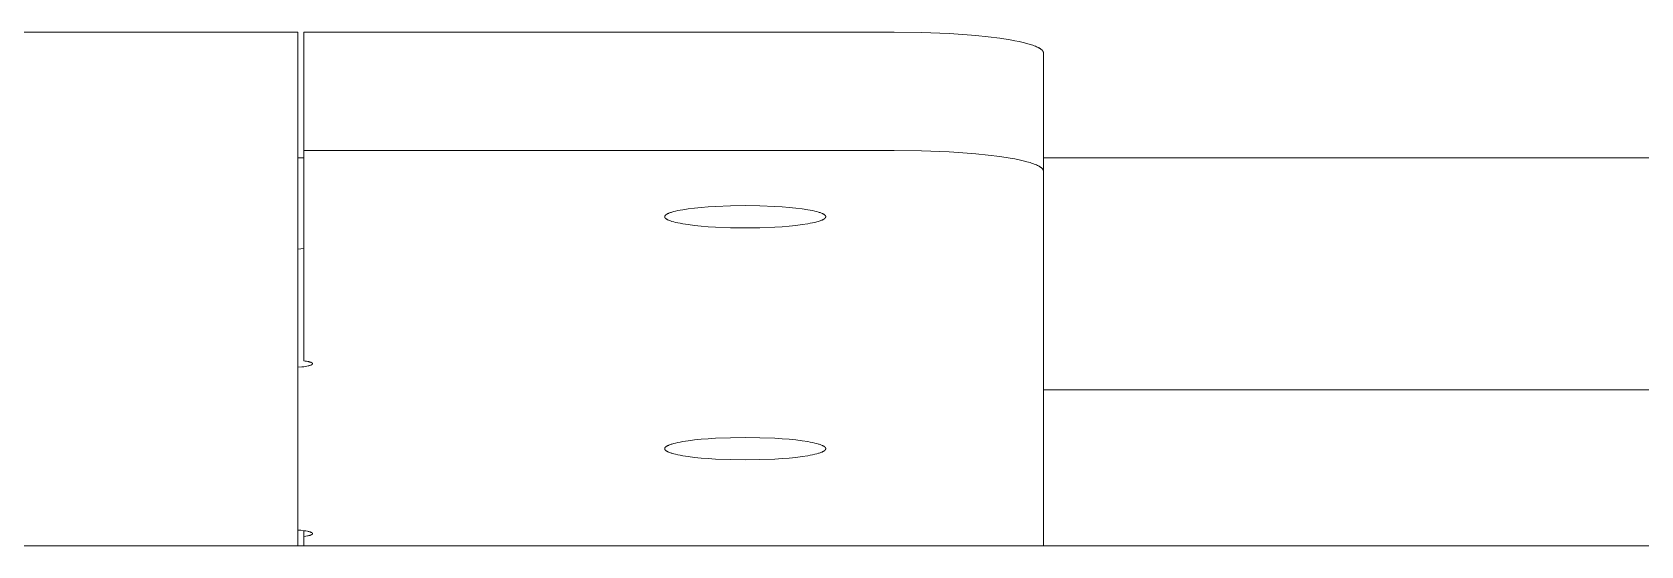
# Model space of a CAD drawing. Header units: inches. Extents: x -6 to 177, y -6 to 113.
# Drawn here: x 3.328 to 5.452, y 108.861 to 109.538 of the extents above; entities that cross this region are included whole.
import ezdxf

# ---------------------------------------------------------------- set-up
doc = ezdxf.new("R2010")
doc.units = ezdxf.units.IN
doc.layers.add('ZANO_R', color=7, linetype='Continuous', lineweight=0)

msp = doc.modelspace()

# ---------------------------------------------------------------- linework, layer by layer
at = {"layer": 'ZANO_R'}
for p, q in [((3.67891, 109.53807), (3.28517, 109.53807)), ((3.67891, 109.53807), (3.67891, 109.03116)), ((3.68678, 109.53807), (4.46638, 109.53807)), ((3.68678, 109.53807), (3.68678, 109.38209)), ((4.46638, 109.53807), (4.5022, 109.53761)), ((4.5022, 109.53761), (4.53885, 109.53615)), ((4.53885, 109.53615), (4.5568, 109.53501)), ((4.5568, 109.53501), (4.57411, 109.53361)), ((4.57411, 109.53361), (4.59047, 109.53196)), ((4.59047, 109.53196), (4.60559, 109.53007)), ((4.60559, 109.53007), (4.61922, 109.52797)), ((4.61922, 109.52797), (4.62541, 109.52685)), ((4.62541, 109.52685), (4.63116, 109.5257)), ((4.63116, 109.5257), (4.63645, 109.52451)), ((4.63645, 109.52451), (4.64126, 109.5233)), ((4.64126, 109.5233), (4.64559, 109.52206)), ((4.64559, 109.52206), (4.64757, 109.52143)), ((4.64757, 109.52143), (4.64943, 109.52081)), ((4.64943, 109.52081), (4.65117, 109.52017)), ((4.65117, 109.52017), (4.65278, 109.51954)), ((4.65278, 109.51954), (4.65428, 109.5189)), ((4.65428, 109.5189), (4.65565, 109.51827)), ((4.65565, 109.51827), (4.65629, 109.51795)), ((4.65629, 109.51795), (4.65691, 109.51763)), ((4.65691, 109.51763), (4.65749, 109.51731)), ((4.65749, 109.51731), (4.65804, 109.51699)), ((4.65804, 109.51699), (4.65857, 109.51668)), ((4.65857, 109.51668), (4.65906, 109.51636)), ((4.65906, 109.51636), (4.65953, 109.51604)), ((4.65953, 109.51604), (4.65996, 109.51572)), ((4.65996, 109.51572), (4.66037, 109.51541)), ((4.66037, 109.51541), (4.66057, 109.51525)), ((4.66057, 109.51525), (4.66075, 109.51509)), ((4.66075, 109.51509), (4.66093, 109.51493)), ((4.66093, 109.51493), (4.66111, 109.51477)), ((4.66111, 109.51477), (4.66127, 109.51462)), ((4.66127, 109.51462), (4.66143, 109.51446)), ((4.66143, 109.51446), (4.66158, 109.5143)), ((4.66158, 109.5143), (4.66173, 109.51414)), ((4.66173, 109.51414), (4.66186, 109.51399)), ((4.66186, 109.51399), (4.662, 109.51383)), ((4.662, 109.51383), (4.66212, 109.51367)), ((4.66212, 109.51367), (4.66224, 109.51352)), ((4.66224, 109.51352), (4.66235, 109.51336)), ((4.66235, 109.51336), (4.66245, 109.51321)), ((4.66245, 109.51321), (4.66255, 109.51305)), ((4.66255, 109.51305), (4.66264, 109.5129)), ((4.66264, 109.5129), (4.66273, 109.51274)), ((4.66273, 109.51274), (4.66281, 109.51259)), ((4.66281, 109.51259), (4.66288, 109.51243)), ((4.66288, 109.51243), (4.66294, 109.51228)), ((4.66294, 109.51228), (4.663, 109.51212)), ((4.663, 109.51212), (4.66305, 109.51197)), ((4.66305, 109.51197), (4.6631, 109.51182)), ((4.6631, 109.51182), (4.66314, 109.51166)), ((4.66314, 109.51166), (4.66317, 109.51151)), ((4.66317, 109.51151), (4.6632, 109.51136)), ((4.6632, 109.51136), (4.66322, 109.51121)), ((4.66322, 109.51121), (4.66324, 109.51105)), ((4.66324, 109.51105), (4.66325, 109.5109)), ((4.66325, 109.5109), (4.66325, 109.51075)), ((4.66325, 109.51075), (4.66325, 109.35539)), ((3.68678, 109.37229), (3.67891, 109.37229)), ((3.68678, 109.10467), (3.68678, 109.38209)), ((3.68678, 109.38209), (4.46638, 109.38209)), ((4.46638, 109.38209), (4.5022, 109.38164)), ((4.5022, 109.38164), (4.53885, 109.38018)), ((4.53885, 109.38018), (4.5568, 109.37904)), ((4.5568, 109.37904), (4.57411, 109.37764)), ((4.57411, 109.37764), (4.59047, 109.37598)), ((4.59047, 109.37598), (4.60559, 109.37409)), ((4.60559, 109.37409), (4.61922, 109.372)), ((4.61922, 109.372), (4.62541, 109.37088)), ((4.62541, 109.37088), (4.63116, 109.36973)), ((4.63116, 109.36973), (4.63645, 109.36854)), ((4.63645, 109.36854), (4.64126, 109.36732)), ((4.64126, 109.36732), (4.64559, 109.36609)), ((4.64559, 109.36609), (4.64757, 109.36546)), ((13.08566, 109.37229), (4.66325, 109.37229)), ((4.64757, 109.36546), (4.64943, 109.36483)), ((4.64943, 109.36483), (4.65117, 109.3642)), ((4.65117, 109.3642), (4.65278, 109.36357)), ((4.65278, 109.36357), (4.65428, 109.36293)), ((4.65428, 109.36293), (4.65565, 109.3623)), ((4.65565, 109.3623), (4.65629, 109.36198)), ((4.65629, 109.36198), (4.65691, 109.36166)), ((4.65691, 109.36166), (4.65749, 109.36134)), ((4.65749, 109.36134), (4.65804, 109.36102)), ((4.65804, 109.36102), (4.65857, 109.3607)), ((4.65857, 109.3607), (4.65906, 109.36038)), ((4.65906, 109.36038), (4.65953, 109.36007)), ((4.65953, 109.36007), (4.65996, 109.35975)), ((4.65996, 109.35975), (4.66037, 109.35943)), ((4.66037, 109.35943), (4.66057, 109.35928)), ((4.66057, 109.35928), (4.66075, 109.35912)), ((4.66075, 109.35912), (4.66093, 109.35896)), ((4.66093, 109.35896), (4.66111, 109.3588)), ((4.66111, 109.3588), (4.66127, 109.35864)), ((4.66127, 109.35864), (4.66143, 109.35849)), ((4.66143, 109.35849), (4.66158, 109.35833)), ((4.66158, 109.35833), (4.66173, 109.35817)), ((4.66173, 109.35817), (4.66186, 109.35802)), ((4.66186, 109.35802), (4.662, 109.35786)), ((4.662, 109.35786), (4.66212, 109.3577)), ((4.66212, 109.3577), (4.66224, 109.35755)), ((4.66224, 109.35755), (4.66235, 109.35739)), ((4.66235, 109.35739), (4.66245, 109.35723)), ((4.66245, 109.35723), (4.66255, 109.35708)), ((4.66255, 109.35708), (4.66264, 109.35692)), ((4.66264, 109.35692), (4.66273, 109.35677)), ((4.66273, 109.35677), (4.66281, 109.35661)), ((4.66281, 109.35661), (4.66288, 109.35646)), ((4.66288, 109.35646), (4.66294, 109.35631)), ((4.66294, 109.35631), (4.663, 109.35615)), ((4.663, 109.35615), (4.66305, 109.356)), ((4.66305, 109.356), (4.6631, 109.35584)), ((4.6631, 109.35584), (4.66314, 109.35569)), ((4.66314, 109.35569), (4.66317, 109.35554)), ((4.66317, 109.35554), (4.6632, 109.35539)), ((4.6632, 109.35539), (4.66322, 109.35523)), ((4.66322, 109.35523), (4.66324, 109.35508)), ((4.66324, 109.35508), (4.66325, 109.35493)), ((4.66325, 109.35493), (4.66325, 109.35478)), ((4.66325, 109.35478), (4.66325, 108.8607)), ((4.17768, 109.30212), (4.17508, 109.30147)), ((4.18053, 109.30276), (4.17768, 109.30212)), ((4.18364, 109.30339), (4.18053, 109.30276)), ((4.18698, 109.30399), (4.18364, 109.30339)), ((4.19434, 109.30512), (4.18698, 109.30399)), ((4.20251, 109.30614), (4.19434, 109.30512)), ((4.21134, 109.30704), (4.20251, 109.30614)), ((4.22069, 109.30779), (4.21134, 109.30704)), ((4.23038, 109.30841), (4.22069, 109.30779)), ((4.25017, 109.30919), (4.23038, 109.30841)), ((4.26951, 109.30944), (4.25017, 109.30919)), ((4.28886, 109.30919), (4.26951, 109.30944)), ((4.30864, 109.30841), (4.28886, 109.30919)), ((4.31834, 109.30779), (4.30864, 109.30841)), ((4.32769, 109.30704), (4.31834, 109.30779)), ((4.33652, 109.30614), (4.32769, 109.30704)), ((4.34468, 109.30512), (4.33652, 109.30614)), ((4.35205, 109.30399), (4.34468, 109.30512)), ((4.35539, 109.30339), (4.35205, 109.30399)), ((4.35849, 109.30276), (4.35539, 109.30339)), ((4.36135, 109.30212), (4.35849, 109.30276)), ((4.36395, 109.30147), (4.36135, 109.30212)), ((4.16321, 109.29486), (4.1632, 109.29477)), ((4.1632, 109.29477), (4.1632, 109.29469)), ((4.1632, 109.29469), (4.1632, 109.29461)), ((4.1632, 109.29461), (4.16321, 109.29453)), ((4.16322, 109.29494), (4.16321, 109.29486)), ((4.16321, 109.29453), (4.16322, 109.29445)), ((4.16323, 109.29502), (4.16322, 109.29494)), ((4.16322, 109.29445), (4.16323, 109.29436)), ((4.16324, 109.2951), (4.16323, 109.29502)), ((4.16323, 109.29436), (4.16324, 109.29428)), ((4.16326, 109.29518), (4.16324, 109.2951)), ((4.16324, 109.29428), (4.16326, 109.2942)), ((4.16328, 109.29527), (4.16326, 109.29518)), ((4.16326, 109.2942), (4.16328, 109.29412)), ((4.16331, 109.29535), (4.16328, 109.29527)), ((4.16328, 109.29412), (4.16331, 109.29403)), ((4.16334, 109.29543), (4.16331, 109.29535)), ((4.16331, 109.29403), (4.16334, 109.29395)), ((4.16337, 109.29552), (4.16334, 109.29543)), ((4.16334, 109.29395), (4.16337, 109.29387)), ((4.1634, 109.2956), (4.16337, 109.29552)), ((4.16337, 109.29387), (4.1634, 109.29379)), ((4.16344, 109.29568), (4.1634, 109.2956)), ((4.1634, 109.29379), (4.16344, 109.2937)), ((4.16349, 109.29577), (4.16344, 109.29568)), ((4.16344, 109.2937), (4.16349, 109.29362)), ((4.16353, 109.29585), (4.16349, 109.29577)), ((4.16349, 109.29362), (4.16353, 109.29353)), ((4.16358, 109.29593), (4.16353, 109.29585)), ((4.16353, 109.29353), (4.16358, 109.29345)), ((4.16363, 109.29602), (4.16358, 109.29593)), ((4.16358, 109.29345), (4.16363, 109.29337)), ((4.16369, 109.2961), (4.16363, 109.29602)), ((4.16363, 109.29337), (4.16369, 109.29328)), ((4.16375, 109.29619), (4.16369, 109.2961)), ((4.16369, 109.29328), (4.16375, 109.2932)), ((4.16381, 109.29627), (4.16375, 109.29619)), ((4.16375, 109.2932), (4.16381, 109.29311)), ((4.16388, 109.29635), (4.16381, 109.29627)), ((4.16381, 109.29311), (4.16388, 109.29303)), ((4.16395, 109.29644), (4.16388, 109.29635)), ((4.16388, 109.29303), (4.16395, 109.29295)), ((4.16403, 109.29652), (4.16395, 109.29644)), ((4.16395, 109.29295), (4.16403, 109.29286)), ((4.1641, 109.29661), (4.16403, 109.29652)), ((4.16403, 109.29286), (4.1641, 109.29278)), ((4.16419, 109.29669), (4.1641, 109.29661)), ((4.1641, 109.29278), (4.16419, 109.29269)), ((4.16427, 109.29678), (4.16419, 109.29669)), ((4.16419, 109.29269), (4.16427, 109.29261)), ((4.16436, 109.29686), (4.16427, 109.29678)), ((4.16427, 109.29261), (4.16436, 109.29252)), ((4.16445, 109.29695), (4.16436, 109.29686)), ((4.16436, 109.29252), (4.16445, 109.29244)), ((4.16455, 109.29703), (4.16445, 109.29695)), ((4.16445, 109.29244), (4.16455, 109.29235)), ((4.16465, 109.29712), (4.16455, 109.29703)), ((4.16455, 109.29235), (4.16465, 109.29226)), ((4.16476, 109.2972), (4.16465, 109.29712)), ((4.16465, 109.29226), (4.16476, 109.29218)), ((4.16498, 109.29738), (4.16476, 109.2972)), ((4.16476, 109.29218), (4.16498, 109.29201)), ((4.16521, 109.29755), (4.16498, 109.29738)), ((4.16498, 109.29201), (4.16521, 109.29184)), ((4.16547, 109.29772), (4.16521, 109.29755)), ((4.16521, 109.29184), (4.16547, 109.29167)), ((4.16573, 109.29789), (4.16547, 109.29772)), ((4.16547, 109.29167), (4.16573, 109.29149)), ((4.16602, 109.29806), (4.16573, 109.29789)), ((4.16573, 109.29149), (4.16602, 109.29132)), ((4.16631, 109.29823), (4.16602, 109.29806)), ((4.16602, 109.29132), (4.16631, 109.29115)), ((4.16663, 109.29841), (4.16631, 109.29823)), ((4.16631, 109.29115), (4.16663, 109.29098)), ((4.16696, 109.29858), (4.16663, 109.29841)), ((4.16663, 109.29098), (4.16696, 109.29081)), ((4.16731, 109.29875), (4.16696, 109.29858)), ((4.16696, 109.29081), (4.16731, 109.29063)), ((4.16805, 109.29909), (4.16731, 109.29875)), ((4.16731, 109.29063), (4.16805, 109.29029)), ((4.16886, 109.29944), (4.16805, 109.29909)), ((4.16805, 109.29029), (4.16886, 109.28995)), ((4.16973, 109.29978), (4.16886, 109.29944)), ((4.16886, 109.28995), (4.16973, 109.2896)), ((4.17067, 109.30012), (4.16973, 109.29978)), ((4.16973, 109.2896), (4.17067, 109.28926)), ((4.17167, 109.30046), (4.17067, 109.30012)), ((4.17067, 109.28926), (4.17167, 109.28892)), ((4.17274, 109.3008), (4.17167, 109.30046)), ((4.17167, 109.28892), (4.17274, 109.28859)), ((4.17508, 109.30147), (4.17274, 109.3008)), ((4.17274, 109.28859), (4.17508, 109.28792)), ((4.17508, 109.28792), (4.17768, 109.28726)), ((4.17768, 109.28726), (4.18053, 109.28662)), ((4.18053, 109.28662), (4.18364, 109.286)), ((4.18364, 109.286), (4.18698, 109.2854)), ((4.18698, 109.2854), (4.19434, 109.28426)), ((4.19434, 109.28426), (4.20251, 109.28324)), ((4.20251, 109.28324), (4.21134, 109.28235)), ((4.21134, 109.28235), (4.22069, 109.28159)), ((4.22069, 109.28159), (4.23038, 109.28098)), ((4.23038, 109.28098), (4.25017, 109.28019)), ((4.28886, 109.28019), (4.30864, 109.28098)), ((4.30864, 109.28098), (4.31834, 109.28159)), ((4.31834, 109.28159), (4.32769, 109.28235)), ((4.32769, 109.28235), (4.33652, 109.28324)), ((4.33652, 109.28324), (4.34468, 109.28426)), ((4.34468, 109.28426), (4.35205, 109.2854)), ((4.35205, 109.2854), (4.35539, 109.286)), ((4.35539, 109.286), (4.35849, 109.28662)), ((4.35849, 109.28662), (4.36135, 109.28726)), ((4.36135, 109.28726), (4.36395, 109.28792)), ((4.36628, 109.3008), (4.36395, 109.30147)), ((4.36395, 109.28792), (4.36628, 109.28859)), ((4.36735, 109.30046), (4.36628, 109.3008)), ((4.36628, 109.28859), (4.36735, 109.28892)), ((4.36836, 109.30012), (4.36735, 109.30046)), ((4.36735, 109.28892), (4.36836, 109.28926)), ((4.3693, 109.29978), (4.36836, 109.30012)), ((4.36836, 109.28926), (4.3693, 109.2896)), ((4.37017, 109.29944), (4.3693, 109.29978)), ((4.3693, 109.2896), (4.37017, 109.28995)), ((4.37098, 109.29909), (4.37017, 109.29944)), ((4.37017, 109.28995), (4.37098, 109.29029)), ((4.37172, 109.29875), (4.37098, 109.29909)), ((4.37098, 109.29029), (4.37172, 109.29063)), ((4.37206, 109.29858), (4.37172, 109.29875)), ((4.37172, 109.29063), (4.37206, 109.29081)), ((4.3724, 109.29841), (4.37206, 109.29858)), ((4.37206, 109.29081), (4.3724, 109.29098)), ((4.37271, 109.29823), (4.3724, 109.29841)), ((4.3724, 109.29098), (4.37271, 109.29115)), ((4.37301, 109.29806), (4.37271, 109.29823)), ((4.37271, 109.29115), (4.37301, 109.29132)), ((4.37329, 109.29789), (4.37301, 109.29806)), ((4.37301, 109.29132), (4.37329, 109.29149)), ((4.37356, 109.29772), (4.37329, 109.29789)), ((4.37329, 109.29149), (4.37356, 109.29167)), ((4.37381, 109.29755), (4.37356, 109.29772)), ((4.37356, 109.29167), (4.37381, 109.29184)), ((4.37405, 109.29738), (4.37381, 109.29755)), ((4.37381, 109.29184), (4.37405, 109.29201)), ((4.37427, 109.2972), (4.37405, 109.29738)), ((4.37405, 109.29201), (4.37427, 109.29218)), ((4.37437, 109.29712), (4.37427, 109.2972)), ((4.37427, 109.29218), (4.37437, 109.29226)), ((4.37447, 109.29703), (4.37437, 109.29712)), ((4.37437, 109.29226), (4.37447, 109.29235)), ((4.37457, 109.29695), (4.37447, 109.29703)), ((4.37447, 109.29235), (4.37457, 109.29244)), ((4.37466, 109.29686), (4.37457, 109.29695)), ((4.37457, 109.29244), (4.37466, 109.29252)), ((4.37475, 109.29678), (4.37466, 109.29686)), ((4.37466, 109.29252), (4.37475, 109.29261)), ((4.37484, 109.29669), (4.37475, 109.29678)), ((4.37475, 109.29261), (4.37484, 109.29269)), ((4.37492, 109.29661), (4.37484, 109.29669)), ((4.37484, 109.29269), (4.37492, 109.29278)), ((4.375, 109.29652), (4.37492, 109.29661)), ((4.37492, 109.29278), (4.375, 109.29286)), ((4.37507, 109.29644), (4.375, 109.29652)), ((4.375, 109.29286), (4.37507, 109.29295)), ((4.37514, 109.29635), (4.37507, 109.29644)), ((4.37507, 109.29295), (4.37514, 109.29303)), ((4.37521, 109.29627), (4.37514, 109.29635)), ((4.37514, 109.29303), (4.37521, 109.29311)), ((4.37528, 109.29619), (4.37521, 109.29627)), ((4.37521, 109.29311), (4.37528, 109.2932)), ((4.37534, 109.2961), (4.37528, 109.29619)), ((4.37528, 109.2932), (4.37534, 109.29328)), ((4.37539, 109.29602), (4.37534, 109.2961)), ((4.37534, 109.29328), (4.37539, 109.29337)), ((4.37544, 109.29593), (4.37539, 109.29602)), ((4.37539, 109.29337), (4.37544, 109.29345)), ((4.37549, 109.29585), (4.37544, 109.29593)), ((4.37544, 109.29345), (4.37549, 109.29353)), ((4.37554, 109.29577), (4.37549, 109.29585)), ((4.37549, 109.29353), (4.37554, 109.29362)), ((4.37558, 109.29568), (4.37554, 109.29577)), ((4.37554, 109.29362), (4.37558, 109.2937)), ((4.37562, 109.2956), (4.37558, 109.29568)), ((4.37558, 109.2937), (4.37562, 109.29379)), ((4.37566, 109.29552), (4.37562, 109.2956)), ((4.37562, 109.29379), (4.37566, 109.29387)), ((4.37569, 109.29543), (4.37566, 109.29552)), ((4.37566, 109.29387), (4.37569, 109.29395)), ((4.37572, 109.29535), (4.37569, 109.29543)), ((4.37569, 109.29395), (4.37572, 109.29403)), ((4.37574, 109.29527), (4.37572, 109.29535)), ((4.37572, 109.29403), (4.37574, 109.29412)), ((4.37576, 109.29518), (4.37574, 109.29527)), ((4.37574, 109.29412), (4.37576, 109.2942)), ((4.37578, 109.2951), (4.37576, 109.29518)), ((4.37576, 109.2942), (4.37578, 109.29428)), ((4.3758, 109.29502), (4.37578, 109.2951)), ((4.37578, 109.29428), (4.3758, 109.29436)), ((4.37581, 109.29494), (4.3758, 109.29502)), ((4.3758, 109.29436), (4.37581, 109.29445)), ((4.37582, 109.29486), (4.37581, 109.29494)), ((4.37581, 109.29445), (4.37582, 109.29453)), ((4.37582, 109.29477), (4.37582, 109.29486)), ((4.37582, 109.29469), (4.37582, 109.29477)), ((4.37582, 109.29461), (4.37582, 109.29469)), ((4.37582, 109.29453), (4.37582, 109.29461)), ((4.25017, 109.28019), (4.26951, 109.27994)), ((4.26951, 109.27994), (4.28886, 109.28019)), ((3.68285, 109.25244), (3.67891, 109.25208)), ((3.68678, 109.25292), (3.68285, 109.25244)), ((3.67891, 109.0961), (3.68423, 109.09662)), ((3.68423, 109.09662), (3.68663, 109.09693)), ((3.68663, 109.09693), (3.68883, 109.09726)), ((3.68866, 109.10439), (3.68678, 109.10467)), ((3.69043, 109.10409), (3.68866, 109.10439)), ((3.68883, 109.09726), (3.69081, 109.0976)), ((3.69206, 109.10376), (3.69043, 109.10409)), ((3.69081, 109.0976), (3.69255, 109.09797)), ((3.69282, 109.10359), (3.69206, 109.10376)), ((3.69255, 109.09797), (3.69333, 109.09815)), ((3.69354, 109.10342), (3.69282, 109.10359)), ((3.69333, 109.09815), (3.69405, 109.09834)), ((3.69422, 109.10324), (3.69354, 109.10342)), ((3.69405, 109.09834), (3.69471, 109.09853)), ((3.69484, 109.10305), (3.69422, 109.10324)), ((3.69471, 109.09853), (3.69532, 109.09872)), ((3.69542, 109.10286), (3.69484, 109.10305)), ((3.69532, 109.09872), (3.69582, 109.0989)), ((3.6957, 109.10277), (3.69542, 109.10286)), ((3.69596, 109.10267), (3.6957, 109.10277)), ((3.69582, 109.0989), (3.69606, 109.09899)), ((3.6962, 109.10258), (3.69596, 109.10267)), ((3.69606, 109.09899), (3.69628, 109.09908)), ((3.69644, 109.10248), (3.6962, 109.10258)), ((3.69628, 109.09908), (3.6965, 109.09917)), ((3.69666, 109.10238), (3.69644, 109.10248)), ((3.6965, 109.09917), (3.6967, 109.09926)), ((3.69686, 109.10228), (3.69666, 109.10238)), ((3.6967, 109.09926), (3.6969, 109.09936)), ((3.69706, 109.10218), (3.69686, 109.10228)), ((3.6969, 109.09936), (3.69708, 109.09945)), ((3.69724, 109.10208), (3.69706, 109.10218)), ((3.69708, 109.09945), (3.69725, 109.09955)), ((3.69732, 109.10203), (3.69724, 109.10208)), ((3.69725, 109.09955), (3.69733, 109.0996)), ((3.6974, 109.10198), (3.69732, 109.10203)), ((3.69733, 109.0996), (3.69741, 109.09965)), ((3.69748, 109.10193), (3.6974, 109.10198)), ((3.69741, 109.09965), (3.69748, 109.09969)), ((3.69756, 109.10188), (3.69748, 109.10193)), ((3.69748, 109.09969), (3.69755, 109.09974)), ((3.69755, 109.09974), (3.69762, 109.09979)), ((3.69763, 109.10183), (3.69756, 109.10188)), ((3.69762, 109.09979), (3.69769, 109.09984)), ((3.69769, 109.10177), (3.69763, 109.10183)), ((3.69776, 109.10172), (3.69769, 109.10177)), ((3.69769, 109.09984), (3.69775, 109.09989)), ((3.69775, 109.09989), (3.69781, 109.09994)), ((3.69782, 109.10167), (3.69776, 109.10172)), ((3.69781, 109.09994), (3.69787, 109.09999)), ((3.69788, 109.10162), (3.69782, 109.10167)), ((3.69787, 109.09999), (3.69792, 109.10004)), ((3.69793, 109.10157), (3.69788, 109.10162)), ((3.69792, 109.10004), (3.69797, 109.10009)), ((3.69796, 109.10154), (3.69793, 109.10157)), ((3.69798, 109.10152), (3.69796, 109.10154)), ((3.69797, 109.10009), (3.69799, 109.10011)), ((3.698, 109.10149), (3.69798, 109.10152)), ((3.69799, 109.10011), (3.69801, 109.10014)), ((3.69803, 109.10147), (3.698, 109.10149)), ((3.69801, 109.10014), (3.69804, 109.10016)), ((3.69805, 109.10144), (3.69803, 109.10147)), ((3.69804, 109.10016), (3.69806, 109.10019)), ((3.69807, 109.10142), (3.69805, 109.10144)), ((3.69806, 109.10019), (3.69808, 109.10021)), ((3.69809, 109.10139), (3.69807, 109.10142)), ((3.69808, 109.10021), (3.6981, 109.10024)), ((3.69811, 109.10137), (3.69809, 109.10139)), ((3.6981, 109.10024), (3.69812, 109.10027)), ((3.69813, 109.10134), (3.69811, 109.10137)), ((3.69812, 109.10027), (3.69813, 109.10029)), ((3.69815, 109.10131), (3.69813, 109.10134)), ((3.69813, 109.10029), (3.69815, 109.10032)), ((3.69816, 109.10129), (3.69815, 109.10131)), ((3.69815, 109.10032), (3.69817, 109.10034)), ((3.69818, 109.10126), (3.69816, 109.10129)), ((3.69817, 109.10034), (3.69818, 109.10037)), ((3.69819, 109.10124), (3.69818, 109.10126)), ((3.69818, 109.10037), (3.6982, 109.10039)), ((3.69821, 109.10121), (3.69819, 109.10124)), ((3.6982, 109.10039), (3.69821, 109.10042)), ((3.69822, 109.10119), (3.69821, 109.10121)), ((3.69821, 109.10042), (3.69822, 109.10044)), ((3.69823, 109.10116), (3.69822, 109.10119)), ((3.69822, 109.10044), (3.69823, 109.10047)), ((3.69824, 109.10113), (3.69823, 109.10116)), ((3.69823, 109.10047), (3.69825, 109.10049)), ((3.69825, 109.10111), (3.69824, 109.10113)), ((3.69826, 109.10108), (3.69825, 109.10111)), ((3.69825, 109.10049), (3.69826, 109.10052)), ((3.69827, 109.10106), (3.69826, 109.10108)), ((3.69826, 109.10052), (3.69827, 109.10054)), ((3.69828, 109.10103), (3.69827, 109.10106)), ((3.69827, 109.10057), (3.69828, 109.1006)), ((3.69827, 109.10054), (3.69827, 109.10057)), ((3.69829, 109.10101), (3.69828, 109.10103)), ((3.69828, 109.1006), (3.69829, 109.10062)), ((3.69829, 109.10098), (3.69829, 109.10101)), ((3.6983, 109.10095), (3.69829, 109.10098)), ((3.69829, 109.10065), (3.6983, 109.10067)), ((3.69829, 109.10062), (3.69829, 109.10065)), ((3.6983, 109.10093), (3.6983, 109.10095)), ((3.69831, 109.1009), (3.6983, 109.10093)), ((3.6983, 109.1007), (3.69831, 109.10072)), ((3.6983, 109.10067), (3.6983, 109.1007)), ((3.69831, 109.10088), (3.69831, 109.1009)), ((3.69831, 109.10085), (3.69831, 109.10088)), ((3.69831, 109.10083), (3.69831, 109.10085)), ((3.69831, 109.1008), (3.69831, 109.10083)), ((3.69831, 109.10077), (3.69831, 109.1008)), ((3.69831, 109.10075), (3.69831, 109.10077)), ((3.69831, 109.10072), (3.69831, 109.10075)), ((13.08566, 109.06638), (4.66325, 109.06638)), ((3.67891, 109.03116), (3.67891, 108.89779)), ((4.16321, 108.98895), (4.1632, 108.98887)), ((4.1632, 108.98887), (4.1632, 108.98879)), ((4.1632, 108.98879), (4.1632, 108.98871)), ((4.1632, 108.98871), (4.16321, 108.98863)), ((4.16322, 108.98904), (4.16321, 108.98895)), ((4.16321, 108.98863), (4.16322, 108.98854)), ((4.16323, 108.98912), (4.16322, 108.98904)), ((4.16322, 108.98854), (4.16323, 108.98846)), ((4.16324, 108.9892), (4.16323, 108.98912)), ((4.16323, 108.98846), (4.16324, 108.98838)), ((4.16326, 108.98928), (4.16324, 108.9892)), ((4.16324, 108.98838), (4.16326, 108.9883)), ((4.16328, 108.98936), (4.16326, 108.98928)), ((4.16326, 108.9883), (4.16328, 108.98822)), ((4.16331, 108.98945), (4.16328, 108.98936)), ((4.16328, 108.98822), (4.16331, 108.98813)), ((4.16334, 108.98953), (4.16331, 108.98945)), ((4.16331, 108.98813), (4.16334, 108.98805)), ((4.16337, 108.98961), (4.16334, 108.98953)), ((4.16334, 108.98805), (4.16337, 108.98797)), ((4.1634, 108.9897), (4.16337, 108.98961)), ((4.16337, 108.98797), (4.1634, 108.98788)), ((4.16344, 108.98978), (4.1634, 108.9897)), ((4.1634, 108.98788), (4.16344, 108.9878)), ((4.16349, 108.98986), (4.16344, 108.98978)), ((4.16344, 108.9878), (4.16349, 108.98772)), ((4.16353, 108.98995), (4.16349, 108.98986)), ((4.16349, 108.98772), (4.16353, 108.98763)), ((4.16358, 108.99003), (4.16353, 108.98995)), ((4.16353, 108.98763), (4.16358, 108.98755)), ((4.16363, 108.99012), (4.16358, 108.99003)), ((4.16358, 108.98755), (4.16363, 108.98746)), ((4.16369, 108.9902), (4.16363, 108.99012)), ((4.16363, 108.98746), (4.16369, 108.98738)), ((4.16375, 108.99028), (4.16369, 108.9902)), ((4.16369, 108.98738), (4.16375, 108.9873)), ((4.16381, 108.99037), (4.16375, 108.99028)), ((4.16375, 108.9873), (4.16381, 108.98721)), ((4.16388, 108.99045), (4.16381, 108.99037)), ((4.16381, 108.98721), (4.16388, 108.98713)), ((4.16395, 108.99054), (4.16388, 108.99045)), ((4.16388, 108.98713), (4.16395, 108.98704)), ((4.16403, 108.99062), (4.16395, 108.99054)), ((4.16395, 108.98704), (4.16403, 108.98696)), ((4.1641, 108.99071), (4.16403, 108.99062)), ((4.16403, 108.98696), (4.1641, 108.98687)), ((4.16419, 108.99079), (4.1641, 108.99071)), ((4.1641, 108.98687), (4.16419, 108.98679)), ((4.16427, 108.99088), (4.16419, 108.99079)), ((4.16419, 108.98679), (4.16427, 108.9867)), ((4.16436, 108.99096), (4.16427, 108.99088)), ((4.16427, 108.9867), (4.16436, 108.98662)), ((4.16445, 108.99105), (4.16436, 108.99096)), ((4.16436, 108.98662), (4.16445, 108.98653)), ((4.16455, 108.99113), (4.16445, 108.99105)), ((4.16445, 108.98653), (4.16455, 108.98645)), ((4.16465, 108.99122), (4.16455, 108.99113)), ((4.16455, 108.98645), (4.16465, 108.98636)), ((4.16476, 108.9913), (4.16465, 108.99122)), ((4.16465, 108.98636), (4.16476, 108.98628)), ((4.16498, 108.99147), (4.16476, 108.9913)), ((4.16476, 108.98628), (4.16498, 108.98611)), ((4.16521, 108.99165), (4.16498, 108.99147)), ((4.16498, 108.98611), (4.16521, 108.98594)), ((4.16547, 108.99182), (4.16521, 108.99165)), ((4.16521, 108.98594), (4.16547, 108.98576)), ((4.16573, 108.99199), (4.16547, 108.99182)), ((4.16547, 108.98576), (4.16573, 108.98559)), ((4.16602, 108.99216), (4.16573, 108.99199)), ((4.16573, 108.98559), (4.16602, 108.98542)), ((4.16631, 108.99233), (4.16602, 108.99216)), ((4.16602, 108.98542), (4.16631, 108.98525)), ((4.16663, 108.9925), (4.16631, 108.99233)), ((4.16631, 108.98525), (4.16663, 108.98508)), ((4.16696, 108.99268), (4.16663, 108.9925)), ((4.16663, 108.98508), (4.16696, 108.9849)), ((4.16731, 108.99285), (4.16696, 108.99268)), ((4.16696, 108.9849), (4.16731, 108.98473)), ((4.16805, 108.99319), (4.16731, 108.99285)), ((4.16731, 108.98473), (4.16805, 108.98439)), ((4.16886, 108.99354), (4.16805, 108.99319)), ((4.16805, 108.98439), (4.16886, 108.98404)), ((4.16973, 108.99388), (4.16886, 108.99354)), ((4.16886, 108.98404), (4.16973, 108.9837)), ((4.17067, 108.99422), (4.16973, 108.99388)), ((4.16973, 108.9837), (4.17067, 108.98336)), ((4.17167, 108.99456), (4.17067, 108.99422)), ((4.17067, 108.98336), (4.17167, 108.98302)), ((4.17274, 108.9949), (4.17167, 108.99456)), ((4.17508, 108.99556), (4.17274, 108.9949)), ((4.17768, 108.99622), (4.17508, 108.99556)), ((4.18053, 108.99686), (4.17768, 108.99622)), ((4.18364, 108.99748), (4.18053, 108.99686)), ((4.18698, 108.99809), (4.18364, 108.99748)), ((4.19434, 108.99922), (4.18698, 108.99809)), ((4.20251, 109.00024), (4.19434, 108.99922)), ((4.21134, 109.00113), (4.20251, 109.00024)), ((4.22069, 109.00189), (4.21134, 109.00113)), ((4.23038, 109.0025), (4.22069, 109.00189)), ((4.25017, 109.00329), (4.23038, 109.0025)), ((4.26951, 109.00354), (4.25017, 109.00329)), ((4.28886, 109.00329), (4.26951, 109.00354)), ((4.30864, 109.0025), (4.28886, 109.00329)), ((4.31834, 109.00189), (4.30864, 109.0025)), ((4.32769, 109.00113), (4.31834, 109.00189)), ((4.33652, 109.00024), (4.32769, 109.00113)), ((4.34468, 108.99922), (4.33652, 109.00024)), ((4.35205, 108.99809), (4.34468, 108.99922)), ((4.35539, 108.99748), (4.35205, 108.99809)), ((4.35849, 108.99686), (4.35539, 108.99748)), ((4.36135, 108.99622), (4.35849, 108.99686)), ((4.36395, 108.99556), (4.36135, 108.99622)), ((4.36628, 108.9949), (4.36395, 108.99556)), ((4.36735, 108.99456), (4.36628, 108.9949)), ((4.36836, 108.99422), (4.36735, 108.99456)), ((4.36735, 108.98302), (4.36836, 108.98336)), ((4.3693, 108.99388), (4.36836, 108.99422)), ((4.36836, 108.98336), (4.3693, 108.9837)), ((4.37017, 108.99354), (4.3693, 108.99388)), ((4.3693, 108.9837), (4.37017, 108.98404)), ((4.37098, 108.99319), (4.37017, 108.99354)), ((4.37017, 108.98404), (4.37098, 108.98439)), ((4.37172, 108.99285), (4.37098, 108.99319)), ((4.37098, 108.98439), (4.37172, 108.98473)), ((4.37206, 108.99268), (4.37172, 108.99285)), ((4.37172, 108.98473), (4.37206, 108.9849)), ((4.3724, 108.9925), (4.37206, 108.99268)), ((4.37206, 108.9849), (4.3724, 108.98508)), ((4.37271, 108.99233), (4.3724, 108.9925)), ((4.3724, 108.98508), (4.37271, 108.98525)), ((4.37301, 108.99216), (4.37271, 108.99233)), ((4.37271, 108.98525), (4.37301, 108.98542)), ((4.37329, 108.99199), (4.37301, 108.99216)), ((4.37301, 108.98542), (4.37329, 108.98559)), ((4.37356, 108.99182), (4.37329, 108.99199)), ((4.37329, 108.98559), (4.37356, 108.98576)), ((4.37381, 108.99165), (4.37356, 108.99182)), ((4.37356, 108.98576), (4.37381, 108.98594)), ((4.37405, 108.99147), (4.37381, 108.99165)), ((4.37381, 108.98594), (4.37405, 108.98611)), ((4.37427, 108.9913), (4.37405, 108.99147)), ((4.37405, 108.98611), (4.37427, 108.98628)), ((4.37437, 108.99122), (4.37427, 108.9913)), ((4.37427, 108.98628), (4.37437, 108.98636)), ((4.37447, 108.99113), (4.37437, 108.99122)), ((4.37437, 108.98636), (4.37447, 108.98645)), ((4.37457, 108.99105), (4.37447, 108.99113)), ((4.37447, 108.98645), (4.37457, 108.98653)), ((4.37466, 108.99096), (4.37457, 108.99105)), ((4.37457, 108.98653), (4.37466, 108.98662)), ((4.37475, 108.99088), (4.37466, 108.99096)), ((4.37466, 108.98662), (4.37475, 108.9867)), ((4.37484, 108.99079), (4.37475, 108.99088)), ((4.37475, 108.9867), (4.37484, 108.98679)), ((4.37492, 108.99071), (4.37484, 108.99079)), ((4.37484, 108.98679), (4.37492, 108.98687)), ((4.375, 108.99062), (4.37492, 108.99071)), ((4.37492, 108.98687), (4.375, 108.98696)), ((4.37507, 108.99054), (4.375, 108.99062)), ((4.375, 108.98696), (4.37507, 108.98704)), ((4.37514, 108.99045), (4.37507, 108.99054)), ((4.37507, 108.98704), (4.37514, 108.98713)), ((4.37521, 108.99037), (4.37514, 108.99045)), ((4.37514, 108.98713), (4.37521, 108.98721)), ((4.37528, 108.99028), (4.37521, 108.99037)), ((4.37521, 108.98721), (4.37528, 108.9873)), ((4.37534, 108.9902), (4.37528, 108.99028)), ((4.37528, 108.9873), (4.37534, 108.98738)), ((4.37539, 108.99012), (4.37534, 108.9902)), ((4.37534, 108.98738), (4.37539, 108.98746)), ((4.37544, 108.99003), (4.37539, 108.99012)), ((4.37539, 108.98746), (4.37544, 108.98755)), ((4.37549, 108.98995), (4.37544, 108.99003)), ((4.37544, 108.98755), (4.37549, 108.98763)), ((4.37554, 108.98986), (4.37549, 108.98995)), ((4.37549, 108.98763), (4.37554, 108.98772)), ((4.37558, 108.98978), (4.37554, 108.98986)), ((4.37554, 108.98772), (4.37558, 108.9878)), ((4.37562, 108.9897), (4.37558, 108.98978)), ((4.37558, 108.9878), (4.37562, 108.98788)), ((4.37566, 108.98961), (4.37562, 108.9897)), ((4.37562, 108.98788), (4.37566, 108.98797)), ((4.37569, 108.98953), (4.37566, 108.98961)), ((4.37566, 108.98797), (4.37569, 108.98805)), ((4.37572, 108.98945), (4.37569, 108.98953)), ((4.37569, 108.98805), (4.37572, 108.98813)), ((4.37574, 108.98936), (4.37572, 108.98945)), ((4.37572, 108.98813), (4.37574, 108.98822)), ((4.37576, 108.98928), (4.37574, 108.98936)), ((4.37574, 108.98822), (4.37576, 108.9883)), ((4.37578, 108.9892), (4.37576, 108.98928)), ((4.37576, 108.9883), (4.37578, 108.98838)), ((4.3758, 108.98912), (4.37578, 108.9892)), ((4.37578, 108.98838), (4.3758, 108.98846)), ((4.37581, 108.98904), (4.3758, 108.98912)), ((4.3758, 108.98846), (4.37581, 108.98854)), ((4.37582, 108.98895), (4.37581, 108.98904)), ((4.37581, 108.98854), (4.37582, 108.98863)), ((4.37582, 108.98887), (4.37582, 108.98895)), ((4.37582, 108.98879), (4.37582, 108.98887)), ((4.37582, 108.98871), (4.37582, 108.98879)), ((4.37582, 108.98863), (4.37582, 108.98871)), ((4.17167, 108.98302), (4.17274, 108.98268)), ((4.17274, 108.98268), (4.17508, 108.98202)), ((4.17508, 108.98202), (4.17768, 108.98136)), ((4.17768, 108.98136), (4.18053, 108.98072)), ((4.18053, 108.98072), (4.18364, 108.9801)), ((4.18364, 108.9801), (4.18698, 108.97949)), ((4.18698, 108.97949), (4.19434, 108.97836)), ((4.19434, 108.97836), (4.20251, 108.97734)), ((4.20251, 108.97734), (4.21134, 108.97645)), ((4.21134, 108.97645), (4.22069, 108.97569)), ((4.22069, 108.97569), (4.23038, 108.97508)), ((4.23038, 108.97508), (4.25017, 108.97429)), ((4.25017, 108.97429), (4.26951, 108.97404)), ((4.26951, 108.97404), (4.28886, 108.97429)), ((4.28886, 108.97429), (4.30864, 108.97508)), ((4.30864, 108.97508), (4.31834, 108.97569)), ((4.31834, 108.97569), (4.32769, 108.97645)), ((4.32769, 108.97645), (4.33652, 108.97734)), ((4.33652, 108.97734), (4.34468, 108.97836)), ((4.34468, 108.97836), (4.35205, 108.97949)), ((4.35205, 108.97949), (4.35539, 108.9801)), ((4.35539, 108.9801), (4.35849, 108.98072)), ((4.35849, 108.98072), (4.36135, 108.98136)), ((4.36135, 108.98136), (4.36395, 108.98202)), ((4.36395, 108.98202), (4.36628, 108.98268)), ((4.36628, 108.98268), (4.36735, 108.98302)), ((3.67891, 108.89779), (3.67891, 108.8607)), ((3.68285, 108.88111), (3.67891, 108.88148)), ((3.68678, 108.88063), (3.68285, 108.88111)), ((3.68678, 108.87291), (3.68678, 108.88063)), ((3.68917, 108.88027), (3.68678, 108.88063)), ((3.69138, 108.87986), (3.68917, 108.88027)), ((3.69241, 108.87965), (3.69138, 108.87986)), ((3.69337, 108.87942), (3.69241, 108.87965)), ((3.69426, 108.87918), (3.69337, 108.87942)), ((3.69468, 108.87906), (3.69426, 108.87918)), ((3.69507, 108.87894), (3.69468, 108.87906)), ((3.69545, 108.87881), (3.69507, 108.87894)), ((3.69581, 108.87869), (3.69545, 108.87881)), ((3.69614, 108.87856), (3.69581, 108.87869)), ((3.69646, 108.87843), (3.69614, 108.87856)), ((3.69675, 108.87829), (3.69646, 108.87843)), ((3.69688, 108.87823), (3.69675, 108.87829)), ((3.69701, 108.87816), (3.69688, 108.87823)), ((3.69714, 108.87809), (3.69701, 108.87816)), ((3.69726, 108.87802), (3.69714, 108.87809)), ((3.69737, 108.87796), (3.69726, 108.87802)), ((3.69748, 108.87789), (3.69737, 108.87796)), ((3.69758, 108.87782), (3.69748, 108.87789)), ((3.69767, 108.87775), (3.69758, 108.87782)), ((3.69772, 108.87772), (3.69767, 108.87775)), ((3.69776, 108.87768), (3.69772, 108.87772)), ((3.6978, 108.87765), (3.69776, 108.87768)), ((3.69784, 108.87761), (3.6978, 108.87765)), ((3.69788, 108.87758), (3.69784, 108.87761)), ((3.69792, 108.87754), (3.69788, 108.87758)), ((3.69795, 108.87751), (3.69792, 108.87754)), ((3.69798, 108.87747), (3.69795, 108.87751)), ((3.69802, 108.87744), (3.69798, 108.87747)), ((3.69805, 108.8774), (3.69802, 108.87744)), ((3.69807, 108.87737), (3.69805, 108.8774)), ((3.6981, 108.87733), (3.69807, 108.87737)), ((3.69813, 108.8773), (3.6981, 108.87733)), ((3.69815, 108.87726), (3.69813, 108.8773)), ((3.69817, 108.87723), (3.69815, 108.87726)), ((3.69819, 108.87719), (3.69817, 108.87723)), ((3.69821, 108.87716), (3.69819, 108.87719)), ((3.69823, 108.87712), (3.69821, 108.87716)), ((3.69825, 108.87709), (3.69823, 108.87712)), ((3.69826, 108.87705), (3.69825, 108.87709)), ((1.51334, 108.8607), (13.08566, 108.8607)), ((3.68678, 108.87291), (3.68917, 108.87327)), ((3.68678, 108.8607), (3.68678, 108.87291)), ((3.68917, 108.87327), (3.69138, 108.87367)), ((3.69138, 108.87367), (3.69241, 108.87389)), ((3.69241, 108.87389), (3.69337, 108.87412)), ((3.69337, 108.87412), (3.69426, 108.87435)), ((3.69426, 108.87435), (3.69468, 108.87448)), ((3.69468, 108.87448), (3.69507, 108.8746)), ((3.69507, 108.8746), (3.69545, 108.87473)), ((3.69545, 108.87473), (3.69581, 108.87485)), ((3.69581, 108.87485), (3.69614, 108.87498)), ((3.69614, 108.87498), (3.69646, 108.87511)), ((3.69646, 108.87511), (3.69675, 108.87524)), ((3.69675, 108.87524), (3.69688, 108.87531)), ((3.69688, 108.87531), (3.69701, 108.87538)), ((3.69701, 108.87538), (3.69714, 108.87545)), ((3.69714, 108.87545), (3.69726, 108.87551)), ((3.69726, 108.87551), (3.69737, 108.87558)), ((3.69737, 108.87558), (3.69748, 108.87565)), ((3.69748, 108.87565), (3.69758, 108.87572)), ((3.69758, 108.87572), (3.69767, 108.87579)), ((3.69767, 108.87579), (3.69772, 108.87582)), ((3.69772, 108.87582), (3.69776, 108.87586)), ((3.69776, 108.87586), (3.6978, 108.87589)), ((3.6978, 108.87589), (3.69784, 108.87593)), ((3.69784, 108.87593), (3.69788, 108.87596)), ((3.69788, 108.87596), (3.69792, 108.876)), ((3.69792, 108.876), (3.69795, 108.87603)), ((3.69795, 108.87603), (3.69798, 108.87607)), ((3.69798, 108.87607), (3.69802, 108.8761)), ((3.69802, 108.8761), (3.69805, 108.87614)), ((3.69805, 108.87614), (3.69807, 108.87617)), ((3.69807, 108.87617), (3.6981, 108.87621)), ((3.6981, 108.87621), (3.69813, 108.87624)), ((3.69813, 108.87624), (3.69815, 108.87628)), ((3.69815, 108.87628), (3.69817, 108.87631)), ((3.69817, 108.87631), (3.69819, 108.87635)), ((3.69819, 108.87635), (3.69821, 108.87638)), ((3.69821, 108.87638), (3.69823, 108.87642)), ((3.69823, 108.87642), (3.69825, 108.87645)), ((3.69825, 108.87645), (3.69826, 108.87649)), ((3.69827, 108.87702), (3.69826, 108.87705)), ((3.69826, 108.87649), (3.69827, 108.87652)), ((3.69828, 108.87698), (3.69827, 108.87702)), ((3.69827, 108.87652), (3.69828, 108.87656)), ((3.69829, 108.87695), (3.69828, 108.87698)), ((3.69828, 108.87656), (3.69829, 108.87659)), ((3.6983, 108.87691), (3.69829, 108.87695)), ((3.69829, 108.87659), (3.6983, 108.87663)), ((3.6983, 108.87688), (3.6983, 108.87691)), ((3.69831, 108.87684), (3.6983, 108.87688)), ((3.6983, 108.87666), (3.69831, 108.8767)), ((3.6983, 108.87663), (3.6983, 108.87666)), ((3.69831, 108.8768), (3.69831, 108.87684)), ((3.69831, 108.87677), (3.69831, 108.8768)), ((3.69831, 108.87673), (3.69831, 108.87677)), ((3.69831, 108.8767), (3.69831, 108.87673))]:
    msp.add_line(p, q, dxfattribs=at)

doc.saveas('drawing.dxf')
